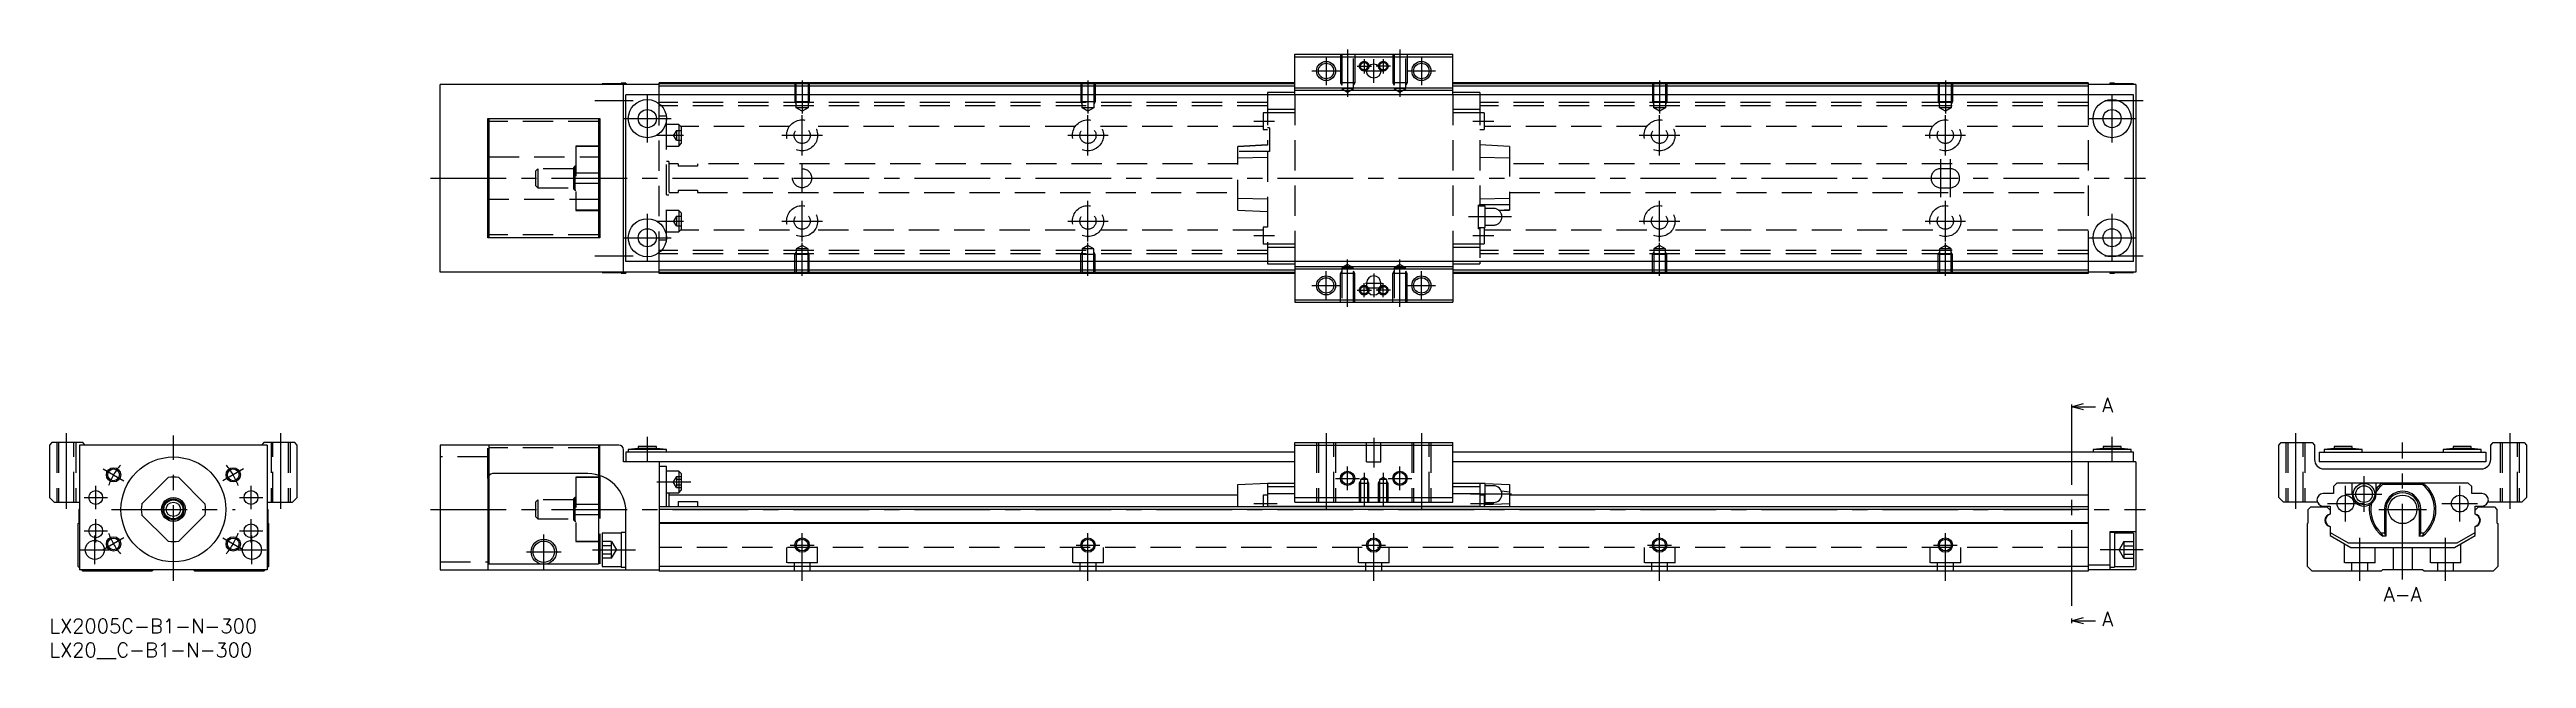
# Model space of a CAD drawing. Extents: x 0 to 520, y -8 to 120.
import ezdxf

# ---------------------------------------------------------------- set-up
doc = ezdxf.new("R2010")
doc.units = 0
doc.header["$LTSCALE"] = 0.5
doc.linetypes.add('CENTER', pattern=[50.8, 31.75, -6.35, 6.35, -6.35])
doc.linetypes.add('DASHED', pattern=[19.05, 12.7, -6.35])
doc.layers.get('0').update_dxf_attribs({"linetype": 'CONTINUOUS'})
for name, color, linetype in [('MSM_CENTER', 1, 'CENTER'), ('MSM_CONTINUOUS', 7, 'CONTINUOUS'), ('MSM_DASHED', 4, 'DASHED'), ('MSM_NARROW', 5, 'CONTINUOUS'), ('MSM_PART_NUMBER', 7, 'CONTINUOUS')]:
    doc.layers.add(name, color=color, linetype=linetype)
doc.styles.get("Standard").update_dxf_attribs({"font": 'txt.shx', "height": 1, "bigfont": 'bigfont.shx'})

# ---------------------------------------------------------------- blocks, each defined once
blk = doc.blocks.new('*U2')
at = {"layer": 'MSM_PART_NUMBER'}
blk.add_text('LX2005C-B1-N-300', height=3, dxfattribs=at).set_placement((0, -3))
blk = doc.blocks.new('*U3')
at = {"layer": 'MSM_PART_NUMBER'}
blk.add_text('LX20__C-B1-N-300', height=3, dxfattribs=at).set_placement((0, -8))

msp = doc.modelspace()

# ---------------------------------------------------------------- linework, layer by layer
for p, q in [((255.7, 110.5), (255.7, 110)), ((300.3, 110.5), (300.3, 110)), ((255.7, 75), (255.7, 74.5)), ((300.3, 75), (300.3, 74.5))]:
    msp.add_line(p, q)
at = {"layer": 'MSM_CENTER'}
for p, q in [((265, 115), (271, 115)), ((268, 118), (268, 112)), ((272.5, 119.5), (272.5, 109.59)), ((274.5, 116), (277.5, 116)), ((276, 117.5), (276, 114.5)), ((276, 115), (280, 115)), ((278, 112.5), (278, 117.5)), ((281.5, 116), (278.5, 116)), ((280, 117.5), (280, 114.5)), ((283.5, 119.5), (283.5, 109.59)), ((285, 115), (291, 115)), ((288, 118), (288, 112)), ((125.5, 100), (125.5, 110)), ((158, 113), (158, 106.09)), ((218, 113), (218, 106.09)), ((338, 113), (338, 106.09)), ((398, 113), (398, 106.09)), ((433, 100), (433, 110)), ((114.5, 108.8), (122.5, 108.8)), ((120.5, 105), (130.5, 105)), ((158, 97.25), (158, 105.75)), ((218, 97.25), (218, 105.75)), ((252.8, 104.5), (257.2, 104.5)), ((298.8, 104.5), (303.2, 104.5)), ((338, 97.25), (338, 105.75)), ((398, 97.25), (398, 105.75)), ((428, 105), (438, 105)), ((431.5, 108.8), (439.5, 108.8)), ((127.5, 101.5), (133.1, 101.5)), ((153.75, 101.5), (162.25, 101.5)), ((213.75, 101.5), (222.25, 101.5)), ((333.75, 101.5), (342.25, 101.5)), ((393.75, 101.5), (402.25, 101.5)), ((158, 89.5), (158, 95.5)), ((397, 96.5), (397, 88.5)), ((399, 96.5), (399, 88.5)), ((80, 92.5), (440, 92.5)), ((125.5, 75), (125.5, 85)), ((127.5, 83.5), (133.1, 83.5)), ((153.75, 83.5), (162.25, 83.5)), ((158, 79.25), (158, 87.75)), ((213.75, 83.5), (222.25, 83.5)), ((218, 79.25), (218, 87.75)), ((306.9, 84.4), (297.9, 84.4)), ((333.75, 83.5), (342.25, 83.5)), ((338, 79.25), (338, 87.75)), ((393.75, 83.5), (402.25, 83.5)), ((398, 79.25), (398, 87.75)), ((433, 75), (433, 85)), ((120.5, 80), (130.5, 80)), ((158, 72), (158, 78.91)), ((218, 72), (218, 78.91)), ((252.8, 80.5), (257.2, 80.5)), ((298.8, 80.45), (303.2, 80.45)), ((338, 72), (338, 78.91)), ((398, 72), (398, 78.91)), ((428, 80), (438, 80)), ((114.5, 76.2), (122.5, 76.2)), ((268, 67), (268, 73)), ((272.5, 65.5), (272.5, 75.41)), ((283.5, 65.5), (283.5, 75.41)), ((288, 67), (288, 73)), ((431.5, 76.2), (439.5, 76.2)), ((265, 70), (271, 70)), ((274.5, 69), (277.5, 69)), ((276, 67.5), (276, 70.5)), ((276.25, 70.5), (279.75, 70.5)), ((276.25, 69.5), (279.75, 69.5)), ((278, 72.5), (278, 67.5)), ((281.5, 69), (278.5, 69)), ((280, 67.5), (280, 70.5)), ((285, 70), (291, 70)), ((424.5, 44.04), (424.5, 0.13)), ((3.5, 39), (3.5, 22.5)), ((26, 8), (26, 38.5)), ((48.5, 39), (48.5, 22.5)), ((125.5, 33), (125.5, 38.2)), ((268, 39), (268, 22.5)), ((278, 38), (278, 31.8)), ((288, 39), (288, 22.5)), ((433, 33), (433, 38.2)), ((471.5, 39), (471.5, 22.5)), ((494, 8.3), (494, 37)), ((516.5, 39), (516.5, 22.5)), ((11.28, 31.5), (15.61, 29)), ((40.72, 31.5), (36.39, 29)), ((272.5, 27), (272.5, 32)), ((283.5, 27), (283.5, 32)), ((9.7, 23.05), (9.7, 27.95)), ((42.3, 23.05), (42.3, 27.95)), ((127.5, 28.75), (134.6, 28.75)), ((270, 29.5), (275, 29.5)), ((276, 30.7), (276, 23.5)), ((280, 30.7), (280, 23.5)), ((281, 29.5), (286, 29.5)), ((306.9, 26.2), (298.3, 26.2)), ((482, 20.45), (482, 27.95)), ((482.15, 26.2), (489.65, 26.2)), ((485.9, 22.45), (485.9, 29.95)), ((506, 20.45), (506, 27.95)), ((7.25, 25.5), (12.15, 25.5)), ((9.7, 16.05), (9.7, 20.95)), ((13, 23), (39, 23)), ((39.85, 25.5), (44.75, 25.5)), ((42.3, 16.05), (42.3, 20.95)), ((80, 23), (440, 23)), ((252.8, 24.2), (257.7, 24.2)), ((298.3, 24.2), (303.2, 24.2)), ((478.25, 24.2), (485.75, 24.2)), ((489, 23), (499, 23)), ((502.25, 24.2), (509.75, 24.2)), ((7.25, 18.5), (12.15, 18.5)), ((9.5, 11.5), (9.5, 17.5)), ((15.61, 17), (11.28, 14.5)), ((36.39, 17), (40.72, 14.5)), ((39.85, 18.5), (44.75, 18.5)), ((42.5, 11.5), (42.5, 17.5)), ((103.75, 10.45), (103.75, 17.75)), ((158, 8), (158, 18)), ((218, 8), (218, 18)), ((278, 8), (278, 18)), ((338, 8), (338, 18)), ((398, 8), (398, 18)), ((485, 8), (485, 17)), ((503, 8), (503, 17)), ((6.5, 14.5), (12.5, 14.5)), ((39.5, 14.5), (45.5, 14.5)), ((100.1, 14.1), (107.4, 14.1)), ((114, 14.5), (123, 14.5)), ((155.5, 15.5), (160.5, 15.5)), ((215.5, 15.5), (220.5, 15.5)), ((275.5, 15.5), (280.5, 15.5)), ((335.5, 15.5), (340.5, 15.5)), ((395.5, 15.5), (400.5, 15.5)), ((439.5, 14.5), (430.5, 14.5))]:
    msp.add_line(p, q, dxfattribs=at)
for start, end in [(140.1188, 159.8812), (20.1188, 39.8812), (200.1188, 219.8812), (320.1188, 339.8812)]:
    msp.add_arc((26, 23), 14.5, start, end, dxfattribs=at)
at = {"layer": 'MSM_CONTINUOUS'}
for p, q in [((261.4, 118.5), (294.6, 118.5)), ((261.4, 110), (261.4, 118.5)), ((261.4, 118), (294.6, 118)), ((294.6, 110), (294.6, 118.5)), ((128, 112.2), (82, 112.2)), ((82, 72.8), (82, 112.2)), ((116, 112.3), (116, 112.2)), ((120, 112.3), (116, 112.3)), ((120, 112.45), (120, 112.2)), ((121, 112.45), (120, 112.45)), ((120.5, 72.8), (120.5, 112.2)), ((121, 112.45), (121, 112.2)), ((121, 75), (121, 110)), ((437.5, 110), (121, 110)), ((128, 110), (128, 112.5)), ((261.4, 112.5), (128, 112.5)), ((261.4, 112.3), (128, 112.3)), ((261.4, 111.8), (128, 111.8)), ((261.4, 110.5), (255.7, 110.5)), ((261.4, 111.5), (294.6, 111.5)), ((261.4, 111), (294.6, 111)), ((428, 112.5), (294.6, 112.5)), ((428, 112.3), (294.6, 112.3)), ((428, 111.8), (294.6, 111.8)), ((300.3, 110.5), (294.6, 110.5)), ((428, 112.5), (428, 110)), ((438, 112.2), (428, 112.2)), ((433.5, 112.45), (432.5, 112.45)), ((432.5, 112.45), (432.5, 112.2)), ((433.5, 112.45), (433.5, 112.2)), ((437.5, 112.3), (433.5, 112.3)), ((437.5, 112.3), (437.5, 112.2)), ((437.5, 75), (437.5, 110)), ((438, 112.2), (438, 72.8)), ((92, 105), (115.5, 105)), ((92, 80), (92, 105)), ((92.25, 105), (92.25, 80)), ((115.25, 105), (115.25, 80)), ((115.5, 105), (115.5, 80)), ((115.5, 99.25), (115.25, 99.25)), ((115.5, 99.16), (115.25, 99.16)), ((92, 97), (92.25, 97)), ((115.25, 93.62), (115.5, 93.62)), ((115.5, 91.38), (115.25, 91.38)), ((92.25, 88), (92, 88)), ((115.25, 85.84), (115.5, 85.84)), ((115.25, 85.75), (115.5, 85.75)), ((115.5, 80), (92, 80)), ((128, 72.8), (82, 72.8)), ((116, 72.8), (116, 72.7)), ((120, 72.8), (120, 72.55)), ((437.5, 75), (121, 75)), ((121, 72.8), (121, 72.55)), ((128, 72.5), (128, 75)), ((261.4, 73.2), (128, 73.2)), ((255.7, 74.5), (261.4, 74.5)), ((261.4, 75), (261.4, 66.5)), ((261.4, 74), (294.6, 74)), ((261.4, 73.5), (294.6, 73.5)), ((294.6, 75), (294.6, 66.5)), ((294.6, 74.5), (300.3, 74.5)), ((428, 73.2), (294.6, 73.2)), ((428, 75), (428, 72.5)), ((438, 72.8), (428, 72.8)), ((432.5, 72.8), (432.5, 72.55)), ((433.5, 72.8), (433.5, 72.55)), ((437.5, 72.8), (437.5, 72.7)), ((116, 72.7), (120, 72.7)), ((120, 72.55), (121, 72.55)), ((261.4, 72.7), (128, 72.7)), ((261.4, 72.5), (128, 72.5)), ((276.5, 70.5), (276.5, 69.5)), ((279.5, 69.5), (279.5, 70.5)), ((428, 72.7), (294.6, 72.7)), ((428, 72.5), (294.6, 72.5)), ((432.5, 72.55), (433.5, 72.55)), ((433.5, 72.7), (437.5, 72.7)), ((261.4, 67), (294.6, 67)), ((261.4, 66.5), (294.6, 66.5)), ((424.5, 44.54), (427, 45.21)), ((424.5, 45.04), (424.5, 44.04)), ((427, 43.87), (424.5, 44.54)), ((424.5, 44.54), (429.5, 44.54)), ((0.5, 37), (0, 36.5)), ((0, 36.5), (0, 25.5)), ((7, 37), (0.5, 37)), ((6.3, 36.5), (6.3, 10.3)), ((45.7, 36.5), (6.3, 36.5)), ((7.5, 36.5), (7, 37)), ((45, 37), (44.5, 36.5)), ((51.5, 37), (45, 37)), ((45.7, 36.5), (45.7, 10.3)), ((52, 36.5), (51.5, 37)), ((52, 25.5), (52, 36.5)), ((82, 36.5), (82, 10.3)), ((119.5, 36.5), (82, 36.5)), ((261.4, 37), (294.6, 37)), ((261.4, 24.5), (261.4, 37)), ((261.4, 36.5), (294.6, 36.5)), ((294.6, 24.5), (294.6, 37)), ((468, 36.5), (468.5, 37)), ((468, 25.5), (468, 36.5)), ((468.5, 37), (475, 37)), ((475, 37), (475.5, 36.5)), ((475.5, 36.5), (475.5, 33.5)), ((512.5, 36.5), (513, 37)), ((512.5, 33.5), (512.5, 36.5)), ((513, 37), (519.5, 37)), ((519.5, 37), (520, 36.5)), ((520, 36.5), (520, 25.5)), ((120.5, 33), (120.5, 35.5)), ((261.4, 33), (120.5, 33)), ((121, 35), (121, 33)), ((261.4, 35), (121, 35)), ((123.6, 35.8), (121.5, 35.55)), ((129.5, 35.55), (121.5, 35.55)), ((121.5, 35.55), (121.5, 35)), ((123.6, 36.2), (123.6, 35.8)), ((127.4, 36.2), (123.6, 36.2)), ((127.4, 35.8), (123.6, 35.8)), ((127.4, 35.8), (127.4, 36.2)), ((129.5, 35.55), (127.4, 35.8)), ((128, 33), (128, 10)), ((129.5, 32), (128, 32)), ((129.5, 35), (129.5, 35.55)), ((129.5, 23.5), (129.5, 32)), ((437.5, 35), (294.6, 35)), ((438, 33), (294.6, 33)), ((428, 33), (428, 10)), ((431.1, 35.8), (429, 35.55)), ((429, 35.55), (429, 35)), ((437, 35.55), (429, 35.55)), ((431.1, 36.2), (431.1, 35.8)), ((434.9, 36.2), (431.1, 36.2)), ((434.9, 35.8), (431.1, 35.8)), ((434.9, 35.8), (434.9, 36.2)), ((437, 35.55), (434.9, 35.8)), ((437, 35), (437, 35.55)), ((437.5, 33), (437.5, 35)), ((438, 33), (438, 10.3)), ((476.5, 35), (511.5, 35)), ((476.5, 35), (476.5, 33)), ((511.5, 33), (476.5, 33)), ((479.6, 35.8), (477.5, 35.55)), ((485.5, 35.55), (477.5, 35.55)), ((477.5, 35.55), (477.5, 35)), ((477.5, 31.5), (510.5, 31.5)), ((483.4, 36.2), (479.6, 36.2)), ((479.6, 36.2), (479.6, 35.8)), ((483.4, 35.8), (479.6, 35.8)), ((483.4, 35.8), (483.4, 36.2)), ((485.5, 35.55), (483.4, 35.8)), ((485.5, 35), (485.5, 35.55)), ((504.6, 35.8), (502.5, 35.55)), ((510.5, 35.55), (502.5, 35.55)), ((502.5, 35.55), (502.5, 35)), ((508.4, 36.2), (504.6, 36.2)), ((504.6, 36.2), (504.6, 35.8)), ((508.4, 35.8), (504.6, 35.8)), ((508.4, 35.8), (508.4, 36.2)), ((510.5, 35.55), (508.4, 35.8)), ((510.5, 35), (510.5, 35.55)), ((511.5, 35), (511.5, 33)), ((24.88, 29.66), (19.34, 24.12)), ((32.66, 24.12), (27.12, 29.66)), ((92, 29.5), (92, 10.3)), ((92, 27.42), (92.25, 27.42)), ((92.25, 30.16), (92.25, 11.5)), ((113, 30.5), (93, 30.5)), ((115.25, 30.18), (115.25, 11.5)), ((115.5, 29.75), (115.25, 29.75)), ((115.5, 29.66), (115.25, 29.66)), ((115.25, 27.42), (115.5, 27.42)), ((115.5, 30.1), (115.5, 27.42)), ((132.1, 31), (129.5, 31)), ((129.5, 26.5), (132.1, 26.5)), ((130, 26.5), (130, 23.5)), ((249.5, 26), (130, 26)), ((132.6, 30.5), (132.1, 31)), ((132.1, 31), (132.1, 26.5)), ((132.1, 26.5), (132.6, 27)), ((132.6, 30.5), (132.6, 27)), ((249.5, 28.2), (255.7, 28.5)), ((249.5, 23.5), (249.5, 28.2)), ((255.7, 28.5), (261.4, 28.5)), ((255.7, 28.5), (255.7, 23.5)), ((255.7, 27.79), (261.4, 27.79)), ((255.7, 26.3), (261.4, 26.3)), ((294.6, 28.5), (300.3, 28.5)), ((294.6, 27.79), (300.3, 27.79)), ((294.6, 26.3), (300.3, 26.3)), ((300.3, 28.5), (301.32, 28.45)), ((300.3, 28.5), (300.3, 23.5)), ((301.4, 28.45), (300.3, 28.45)), ((301.4, 28.45), (306.5, 28.2)), ((301.4, 23.95), (301.4, 28.45)), ((303.15, 27.95), (301.4, 27.95)), ((306.5, 26.63), (304.8, 26.79)), ((306.5, 28.2), (306.5, 23.5)), ((428, 26), (306.5, 26)), ((479.5, 26.3), (477.3, 26.3)), ((480.21, 28.5), (479.5, 27.79)), ((479.5, 27.79), (479.5, 26.3)), ((507.79, 28.5), (480.21, 28.5)), ((483.4, 26.2), (483.4, 28.5)), ((488.4, 28.5), (488.4, 26.2)), ((489.67, 28.5), (489.81, 28.2)), ((498.19, 28.2), (489.81, 28.2)), ((498.19, 28.2), (498.33, 28.5)), ((508.5, 27.79), (507.79, 28.5)), ((508.5, 26.3), (508.5, 27.79)), ((510.7, 26.3), (508.5, 26.3)), ((0, 25.5), (1, 24.5)), ((1, 24.5), (6.3, 24.5)), ((6.2, 23), (6.3, 23.1)), ((6.2, 20.2), (6.2, 23)), ((19.34, 21.88), (24.88, 16.34)), ((27.12, 16.34), (32.66, 21.88)), ((45.7, 24.5), (51, 24.5)), ((45.7, 23.1), (45.8, 23)), ((45.8, 23), (45.8, 20.2)), ((51, 24.5), (52, 25.5)), ((121, 10.3), (121, 22.5)), ((428, 23.5), (128, 23.5)), ((428, 23), (128, 23)), ((132, 24.66), (136, 24.66)), ((132, 24.66), (132, 23.5)), ((136, 24.66), (136, 23.5)), ((255.7, 25.95), (254.8, 25.95)), ((254.8, 25.95), (254.8, 23.5)), ((255.7, 23.7), (300.3, 23.7)), ((261.4, 25.5), (294.6, 25.5)), ((261.4, 24.5), (294.6, 24.5)), ((301.2, 25.95), (300.3, 25.95)), ((301.2, 25.95), (301.2, 23.5)), ((301.2, 23.95), (301.4, 23.95)), ((301.4, 24.45), (303.15, 24.45)), ((301.4, 24.03), (306.5, 24.23)), ((469, 24.5), (468, 25.5)), ((476.1, 24.5), (469, 24.5)), ((474.2, 23), (474.7, 23.5)), ((474.2, 20.2), (474.2, 23)), ((474.7, 23.5), (478.1, 23.5)), ((477.3, 23.7), (478.8, 23.7)), ((478.1, 23.5), (478.8, 22.8)), ((478.8, 23.7), (478.8, 21.96)), ((490.21, 22.68), (490.21, 18.04)), ((490.5, 23), (490.5, 17.38)), ((497.5, 23), (497.5, 17.38)), ((497.79, 18.04), (497.79, 22.68)), ((509.2, 23.7), (510.7, 23.7)), ((509.2, 21.96), (509.2, 23.7)), ((509.2, 22.8), (509.9, 23.5)), ((509.9, 23.5), (513.3, 23.5)), ((519, 24.5), (511.9, 24.5)), ((513.3, 23.5), (513.8, 23)), ((513.8, 23), (513.8, 20.2)), ((520, 25.5), (519, 24.5)), ((6, 20), (6.2, 20.2)), ((6, 11), (6, 20)), ((45.8, 20.2), (46, 20)), ((46, 20), (46, 11)), ((120, 18), (116, 18)), ((116, 18), (116, 11)), ((121, 18.15), (120, 18.15)), ((120, 18.15), (120, 10.85)), ((428, 20.2), (128, 20.2)), ((428, 20), (128, 20)), ((438, 18.3), (432.5, 18.3)), ((432.5, 18.3), (432.5, 10.3)), ((433.5, 18.15), (432.5, 18.15)), ((433.5, 18.15), (433.5, 10.85)), ((437.5, 18), (433.5, 18)), ((437.5, 18), (437.5, 11)), ((474, 20), (474.2, 20.2)), ((474, 11), (474, 20)), ((478.8, 19.44), (478.8, 17.5)), ((478.8, 18.16), (482.54, 16)), ((478.8, 17.5), (483.13, 15)), ((482.54, 16), (505.46, 16)), ((490.21, 18.04), (489.53, 18.04)), ((490.5, 17.38), (489.83, 17.38)), ((490.21, 18.04), (490.5, 17.38)), ((497.5, 17.38), (497.79, 18.04)), ((498.17, 17.38), (497.5, 17.38)), ((498.47, 18.04), (497.79, 18.04)), ((504.87, 15), (509.2, 17.5)), ((505.46, 16), (509.2, 18.16)), ((509.2, 17.5), (509.2, 19.44)), ((513.8, 20.2), (514, 20)), ((514, 20), (514, 11)), ((6.3, 10.7), (6, 11)), ((46, 11), (45.7, 10.7)), ((103.24, 11.5), (92.25, 11.5)), ((115.25, 11.5), (104.26, 11.5)), ((116, 11), (120, 11)), ((120, 10.85), (121, 10.85)), ((428, 11), (128, 11)), ((432.5, 11.3), (428, 11.3)), ((432.5, 10.85), (433.5, 10.85)), ((433.5, 11), (437.5, 11)), ((475, 10), (474, 11)), ((483.13, 15), (504.87, 15)), ((514, 11), (513, 10)), ((45.7, 10.3), (6.3, 10.3)), ((7, 10), (6.7, 10.3)), ((21.5, 10), (7, 10)), ((21.8, 10.3), (21.5, 10)), ((30.5, 10), (30.2, 10.3)), ((45, 10), (30.5, 10)), ((45.3, 10.3), (45, 10)), ((82, 10.3), (128, 10.3)), ((428, 10), (128, 10)), ((438, 10.3), (428, 10.3)), ((489.5, 10), (475, 10)), ((489.8, 10.3), (489.5, 10)), ((498.2, 10.3), (489.8, 10.3)), ((498.5, 10), (498.2, 10.3)), ((513, 10), (498.5, 10)), ((424.5, -0.37), (427, 0.3)), ((424.5, 0.13), (424.5, -0.87)), ((427, -1.04), (424.5, -0.37)), ((424.5, -0.37), (429.5, -0.37))]:
    msp.add_line(p, q, dxfattribs=at)
for centre, radius in [((268, 115), 1.62), ((278, 115), 1.5), ((288, 115), 1.62), ((125.5, 105), 4), ((125.5, 105), 1.9), ((433, 105), 4), ((433, 105), 1.9), ((125.5, 80), 4), ((433, 80), 4), ((125.5, 80), 1.9), ((433, 80), 1.9), ((268, 70), 1.62), ((288, 70), 1.62), ((13.44, 30.25), 1.23), ((26, 23), 11), ((38.56, 30.25), 1.23), ((9.7, 25.5), 1.45), ((42.3, 25.5), 1.45), ((272.5, 29.5), 1.23), ((283.5, 29.5), 1.23), ((485.9, 26.2), 2.25), ((485.9, 26.2), 1.75), ((494, 23), 3), ((26, 23), 2.5), ((26, 23), 2.2), ((26, 23), 2), ((26, 23), 1.5), ((482, 24.2), 1.75), ((506, 24.2), 1.75), ((9.5, 14.5), 2), ((9.7, 18.5), 1.45), ((13.44, 15.75), 1.23), ((38.56, 15.75), 1.23), ((42.5, 14.5), 2), ((42.3, 18.5), 1.45), ((103.75, 14.1), 2.65), ((103.75, 14.1), 2.25), ((158, 15.5), 1.23), ((218, 15.5), 1.23), ((278, 15.5), 1.23), ((338, 15.5), 1.23), ((398, 15.5), 1.23)]:
    msp.add_circle(centre, radius, dxfattribs=at)
for centre, radius, start, end in [((278, 70.5), 1.5, 0, 180), ((278, 69.5), 1.5, 180, 0), ((119.5, 35.5), 1, 0, 90), ((477.5, 33.5), 2, 180, 270), ((510.5, 33.5), 2, 270, 0), ((26, 23), 6.75, 80.4309, 99.5691), ((93, 29.5), 1, 90, 180), ((113, 22.5), 8, 0, 90), ((303.15, 26.2), 1.75, 270, 90), ((477.3, 25), 1.3, 90, 270), ((485.9, 26.2), 2.5, 180, 0), ((494, 23), 7, 128.2132, 143.1301), ((494, 23), 6.68, 128.8735, 147.0286), ((494, 23), 3.8, 355.1074, 184.8926), ((494, 23), 3.5, 0, 180), ((494, 23), 7, 306.5962, 51.7868), ((494, 23), 6.68, 312.0402, 51.1265), ((510.7, 25), 1.3, 270, 90), ((26, 23), 6.75, 170.4309, 189.5691), ((26, 23), 6.75, 350.4309, 9.5691), ((479, 20.7), 1.32, 98.7147, 261.2853), ((479.1, 20.7), 1.3, 103.3424, 256.6576), ((494, 23), 7, 171.8617, 233.4038), ((494, 23), 6.68, 169.3812, 227.9598), ((509, 20.7), 1.32, 278.7147, 81.2853), ((508.9, 20.7), 1.3, 283.3424, 76.6576), ((26, 23), 6.75, 260.4309, 279.5691), ((495.07, 20.13), 5.92, 200.6125, 207.6426), ((487.81, 22.42), 11.52, 334.0671, 337.6778)]:
    msp.add_arc(centre, radius, start, end, dxfattribs=at)
at = {"layer": 'MSM_DASHED'}
for p, q in [((271, 118.5), (271, 112.5)), ((271.27, 118.5), (271.27, 111.3)), ((273.73, 111.3), (273.73, 118.5)), ((274, 118.5), (274, 112.5)), ((282, 118.5), (282, 112.5)), ((282.27, 118.5), (282.27, 111.3)), ((284.73, 111.3), (284.73, 118.5)), ((285, 118.5), (285, 112.5)), ((128, 75), (128, 110)), ((156.5, 112.5), (156.5, 108.5)), ((156.77, 107.3), (156.77, 112.5)), ((159.23, 112.5), (159.23, 107.3)), ((159.5, 112.5), (159.5, 108.5)), ((216.5, 112.5), (216.5, 108.5)), ((216.77, 107.3), (216.77, 112.5)), ((219.23, 112.5), (219.23, 107.3)), ((219.5, 112.5), (219.5, 108.5)), ((255.7, 110), (255.7, 99.43)), ((261.4, 110), (261.4, 75)), ((274, 112.5), (271, 112.5)), ((271, 112.5), (271.27, 112.03)), ((271.27, 111.3), (272.5, 110.59)), ((273.73, 111.3), (271.27, 111.3)), ((272.5, 110.59), (273.73, 111.3)), ((274, 112.5), (273.73, 112.03)), ((285, 112.5), (282, 112.5)), ((282, 112.5), (282.27, 112.03)), ((282.27, 111.3), (283.5, 110.59)), ((284.73, 111.3), (282.27, 111.3)), ((283.5, 110.59), (284.73, 111.3)), ((285, 112.5), (284.73, 112.03)), ((294.6, 110), (294.6, 75)), ((300.3, 110), (300.3, 86.9)), ((336.5, 112.5), (336.5, 108.5)), ((336.77, 107.3), (336.77, 112.5)), ((339.23, 112.5), (339.23, 107.3)), ((339.5, 112.5), (339.5, 108.5)), ((396.5, 112.5), (396.5, 108.5)), ((396.77, 107.3), (396.77, 112.5)), ((399.23, 112.5), (399.23, 107.3)), ((399.5, 112.5), (399.5, 108.5)), ((428, 110), (428, 75)), ((115.25, 104.4), (92.25, 104.4)), ((255.7, 108.4), (128, 108.4)), ((255.7, 107.7), (128, 107.7)), ((129.5, 105.5), (128, 105.5)), ((129.5, 79.5), (129.5, 105.5)), ((159.5, 108.5), (156.5, 108.5)), ((156.5, 108.5), (156.77, 108.03)), ((159.23, 107.3), (156.77, 107.3)), ((158, 106.59), (156.77, 107.3)), ((159.23, 107.3), (158, 106.59)), ((159.5, 108.5), (159.23, 108.03)), ((216.5, 108.5), (216.77, 108.03)), ((219.5, 108.5), (216.5, 108.5)), ((219.23, 107.3), (216.77, 107.3)), ((218, 106.59), (216.77, 107.3)), ((219.23, 107.3), (218, 106.59)), ((219.5, 108.5), (219.23, 108.03)), ((254.8, 106.25), (254.8, 102.75)), ((255.7, 106.25), (254.8, 106.25)), ((255.7, 107), (261.4, 107)), ((255.7, 106.29), (261.4, 106.29)), ((294.6, 107), (300.3, 107)), ((294.6, 106.29), (300.3, 106.29)), ((428, 108.4), (300.3, 108.4)), ((428, 107.7), (300.3, 107.7)), ((301.2, 106.25), (300.3, 106.25)), ((301.2, 106.25), (301.2, 102.75)), ((336.5, 108.5), (336.77, 108.03)), ((339.5, 108.5), (336.5, 108.5)), ((339.23, 107.3), (336.77, 107.3)), ((338, 106.59), (336.77, 107.3)), ((339.23, 107.3), (338, 106.59)), ((339.5, 108.5), (339.23, 108.03)), ((396.5, 108.5), (396.77, 108.03)), ((399.5, 108.5), (396.5, 108.5)), ((399.23, 107.3), (396.77, 107.3)), ((398, 106.59), (396.77, 107.3)), ((399.23, 107.3), (398, 106.59)), ((399.5, 108.5), (399.23, 108.03)), ((110.5, 99.25), (110.5, 85.75)), ((115.25, 99.25), (110.5, 99.25)), ((115.25, 99.16), (110.5, 99.16)), ((132.1, 103.75), (129.5, 103.75)), ((129.5, 99.25), (132.1, 99.25)), ((131.6, 102.5), (131.02, 101.5)), ((131.6, 100.5), (131.02, 101.5)), ((131.6, 102.5), (131.6, 100.5)), ((131.6, 102.5), (132.6, 102.5)), ((131.6, 101.5), (132.6, 101.5)), ((131.6, 100.5), (132.6, 100.5)), ((132.1, 103.75), (132.1, 99.25)), ((132.6, 103.25), (132.1, 103.75)), ((132.1, 99.25), (132.6, 99.75)), ((155.34, 103.37), (132.48, 103.37)), ((132.6, 103.25), (132.6, 99.75)), ((215.34, 103.37), (160.66, 103.37)), ((254.8, 103.37), (220.66, 103.37)), ((255.7, 99.5), (249.5, 99.18)), ((255.7, 99.43), (249.5, 99.06)), ((249.5, 85.82), (249.5, 99.18)), ((254.8, 102.75), (255.7, 102.75)), ((256.1, 103.1), (255.7, 103.1)), ((256.1, 103.1), (256.1, 98.1)), ((300.3, 102.75), (301.2, 102.75)), ((306.5, 99.18), (300.3, 99.5)), ((335.34, 103.37), (301.2, 103.37)), ((306.5, 99.18), (306.5, 85.82)), ((395.34, 103.37), (340.66, 103.37)), ((428, 103.37), (400.66, 103.37)), ((92.25, 97), (115.5, 97)), ((102.5, 94.5), (102, 94)), ((102, 94), (102, 91)), ((110, 94.5), (102.5, 94.5)), ((102.5, 94.5), (102.5, 90.5)), ((110.3, 95), (110, 94.7)), ((110, 94.7), (110, 90.3)), ((110.5, 95), (110.3, 95)), ((110.3, 95), (110.3, 90)), ((110.5, 93.62), (115.25, 93.62)), ((130, 96), (129.5, 96)), ((130, 96), (130, 89)), ((132, 95.5), (130, 95.5)), ((132, 95.5), (132, 95)), ((136, 95), (132, 95)), ((136, 95.5), (136, 95)), ((249.5, 95.5), (136, 95.5)), ((256.1, 98.1), (249.5, 98.1)), ((255.7, 96.83), (249.5, 96.69)), ((255.7, 98.1), (255.7, 75)), ((306.5, 96.69), (300.3, 96.83)), ((428, 95.5), (306.5, 95.5)), ((399, 94.5), (397, 94.5)), ((102, 91), (102.5, 90.5)), ((102.5, 90.5), (110, 90.5)), ((110, 90.3), (110.3, 90)), ((110.3, 90), (110.5, 90)), ((115.25, 91.38), (110.5, 91.38)), ((129.5, 89), (130, 89)), ((130, 89.5), (132, 89.5)), ((132, 90), (136, 90)), ((132, 90), (132, 89.5)), ((136, 90), (136, 89.5)), ((136, 89.5), (249.5, 89.5)), ((306.5, 89.5), (428, 89.5)), ((397, 90.5), (399, 90.5)), ((115.5, 88), (92.25, 88)), ((110.5, 85.84), (115.25, 85.84)), ((110.5, 85.75), (115.25, 85.75)), ((132.1, 85.75), (129.5, 85.75)), ((131.6, 84.5), (131.02, 83.5)), ((131.6, 82.5), (131.02, 83.5)), ((131.6, 84.5), (132.6, 84.5)), ((131.6, 84.5), (131.6, 82.5)), ((131.6, 83.5), (132.6, 83.5)), ((132.6, 85.25), (132.1, 85.75)), ((132.1, 85.75), (132.1, 81.25)), ((132.6, 85.25), (132.6, 81.75)), ((249.5, 88.31), (255.7, 88.17)), ((249.5, 85.82), (255.7, 85.5)), ((306.5, 86.9), (299.9, 86.9)), ((299.9, 86.9), (299.9, 81.9)), ((301.4, 86.65), (299.9, 86.65)), ((300.3, 88.17), (306.5, 88.31)), ((301.4, 82.15), (301.4, 86.65)), ((303.15, 86.15), (301.4, 86.15)), ((304.2, 85.8), (306.5, 85.94)), ((304.31, 85.71), (306.5, 85.82)), ((115.25, 80.6), (92.25, 80.6)), ((129.5, 79.5), (128, 79.5)), ((129.5, 81.25), (132.1, 81.25)), ((131.6, 82.5), (132.6, 82.5)), ((132.1, 81.25), (132.6, 81.75)), ((155.34, 81.63), (132.48, 81.63)), ((158, 78.41), (156.77, 77.7)), ((159.23, 77.7), (158, 78.41)), ((215.34, 81.63), (160.66, 81.63)), ((218, 78.41), (216.77, 77.7)), ((219.23, 77.7), (218, 78.41)), ((254.8, 81.63), (220.66, 81.63)), ((254.8, 82.25), (254.8, 78.75)), ((255.7, 82.25), (254.8, 82.25)), ((254.8, 78.75), (255.7, 78.75)), ((255.7, 78.71), (261.4, 78.71)), ((255.7, 78), (261.4, 78)), ((294.6, 78.71), (300.3, 78.71)), ((294.6, 78), (300.3, 78)), ((299.9, 82.15), (301.4, 82.15)), ((300.3, 81.9), (299.9, 81.9)), ((300.3, 82.15), (300.3, 75)), ((300.3, 78.75), (301.2, 78.75)), ((301.2, 82.15), (301.2, 78.75)), ((335.34, 81.63), (301.2, 81.63)), ((301.4, 82.65), (303.15, 82.65)), ((338, 78.41), (336.77, 77.7)), ((339.23, 77.7), (338, 78.41)), ((395.34, 81.63), (340.66, 81.63)), ((398, 78.41), (396.77, 77.7)), ((399.23, 77.7), (398, 78.41)), ((428, 81.63), (400.66, 81.63)), ((255.7, 77.3), (128, 77.3)), ((255.7, 76.6), (128, 76.6)), ((156.5, 76.5), (156.77, 76.97)), ((159.5, 76.5), (156.5, 76.5)), ((156.5, 72.5), (156.5, 76.5)), ((156.77, 77.7), (156.77, 72.5)), ((159.23, 77.7), (156.77, 77.7)), ((159.23, 72.5), (159.23, 77.7)), ((159.5, 76.5), (159.23, 76.97)), ((159.5, 72.5), (159.5, 76.5)), ((216.5, 76.5), (216.77, 76.97)), ((219.5, 76.5), (216.5, 76.5)), ((216.5, 72.5), (216.5, 76.5)), ((219.23, 77.7), (216.77, 77.7)), ((216.77, 77.7), (216.77, 72.5)), ((219.23, 72.5), (219.23, 77.7)), ((219.5, 76.5), (219.23, 76.97)), ((219.5, 72.5), (219.5, 76.5)), ((271, 72.5), (271.27, 72.97)), ((272.5, 74.41), (271.27, 73.7)), ((273.73, 73.7), (271.27, 73.7)), ((271.27, 73.7), (271.27, 66.5)), ((273.73, 73.7), (272.5, 74.41)), ((273.73, 66.5), (273.73, 73.7)), ((274, 72.5), (273.73, 72.97)), ((282, 72.5), (282.27, 72.97)), ((283.5, 74.41), (282.27, 73.7)), ((284.73, 73.7), (282.27, 73.7)), ((282.27, 73.7), (282.27, 66.5)), ((284.73, 73.7), (283.5, 74.41)), ((284.73, 66.5), (284.73, 73.7)), ((285, 72.5), (284.73, 72.97)), ((428, 77.3), (300.3, 77.3)), ((428, 76.6), (300.3, 76.6)), ((336.5, 76.5), (336.77, 76.97)), ((339.5, 76.5), (336.5, 76.5)), ((336.5, 72.5), (336.5, 76.5)), ((339.23, 77.7), (336.77, 77.7)), ((336.77, 77.7), (336.77, 72.5)), ((339.23, 72.5), (339.23, 77.7)), ((339.5, 76.5), (339.23, 76.97)), ((339.5, 72.5), (339.5, 76.5)), ((396.5, 76.5), (396.77, 76.97)), ((399.5, 76.5), (396.5, 76.5)), ((396.5, 72.5), (396.5, 76.5)), ((399.23, 77.7), (396.77, 77.7)), ((396.77, 77.7), (396.77, 72.5)), ((399.23, 72.5), (399.23, 77.7)), ((399.5, 76.5), (399.23, 76.97)), ((399.5, 72.5), (399.5, 76.5)), ((274, 72.5), (271, 72.5)), ((271, 66.5), (271, 72.5)), ((274, 66.5), (274, 72.5)), ((285, 72.5), (282, 72.5)), ((282, 66.5), (282, 72.5)), ((285, 66.5), (285, 72.5)), ((1.5, 37), (1.5, 24.5)), ((1.88, 37), (1.88, 24.5)), ((5.12, 24.5), (5.12, 37)), ((5.5, 37), (5.5, 24.5)), ((46.5, 37), (46.5, 24.5)), ((46.88, 24.5), (46.88, 37)), ((50.12, 37), (50.12, 24.5)), ((50.5, 37), (50.5, 24.5)), ((92, 29.5), (92, 36.5)), ((92.25, 36.5), (92.25, 30.16)), ((115.25, 36.5), (115.25, 30.18)), ((115.5, 30.1), (115.5, 36.5)), ((266, 37), (266, 24.5)), ((266.38, 37), (266.38, 24.5)), ((269.62, 24.5), (269.62, 37)), ((270, 37), (270, 24.5)), ((276.5, 33), (276.5, 37)), ((279.5, 33), (279.5, 37)), ((286, 37), (286, 24.5)), ((286.38, 37), (286.38, 24.5)), ((289.62, 24.5), (289.62, 37)), ((290, 37), (290, 24.5)), ((469.5, 37), (469.5, 24.5)), ((469.88, 37), (469.88, 24.5)), ((473.12, 24.5), (473.12, 37)), ((473.5, 37), (473.5, 24.5)), ((514.5, 37), (514.5, 24.5)), ((514.88, 37), (514.88, 24.5)), ((518.12, 24.5), (518.12, 37)), ((518.5, 37), (518.5, 24.5)), ((92, 34), (82, 34)), ((115.25, 35.9), (92.25, 35.9)), ((276.5, 33), (279.5, 33)), ((115.25, 29.75), (110.5, 29.75)), ((110.5, 29.75), (110.5, 16.25)), ((115.25, 29.66), (110.5, 29.66)), ((115.5, 27.42), (115.5, 10.3)), ((131.6, 29.9), (130.93, 28.75)), ((131.6, 27.6), (130.93, 28.75)), ((131.6, 29.9), (131.6, 27.6)), ((131.6, 29.9), (132.6, 29.9)), ((131.6, 29.33), (132.6, 29.33)), ((131.6, 28.17), (132.6, 28.17)), ((131.6, 27.6), (132.6, 27.6)), ((275, 28.5), (275.22, 28.87)), ((275, 24.5), (275, 28.5)), ((275, 28.5), (277, 28.5)), ((276, 29.7), (275.22, 29.25)), ((275.22, 29.25), (275.22, 24.5)), ((276.78, 29.25), (275.22, 29.25)), ((276.78, 29.25), (276, 29.7)), ((276.78, 24.5), (276.78, 29.25)), ((277, 28.5), (276.78, 28.87)), ((277, 24.5), (277, 28.5)), ((279, 28.5), (279.22, 28.87)), ((279, 24.5), (279, 28.5)), ((279, 28.5), (281, 28.5)), ((280, 29.7), (279.22, 29.25)), ((279.22, 29.25), (279.22, 24.5)), ((280.78, 29.25), (279.22, 29.25)), ((280.78, 29.25), (280, 29.7)), ((280.78, 24.5), (280.78, 29.25)), ((281, 28.5), (280.78, 28.87)), ((281, 24.5), (281, 28.5)), ((102.5, 25), (102, 24.5)), ((102, 24.5), (102, 21.5)), ((102, 21.5), (102.5, 21)), ((110, 25), (102.5, 25)), ((102.5, 25), (102.5, 21)), ((102.5, 21), (110, 21)), ((110.3, 25.5), (110, 25.2)), ((110, 25.2), (110, 20.8)), ((110, 20.8), (110.3, 20.5)), ((110.5, 25.5), (110.3, 25.5)), ((110.3, 25.5), (110.3, 20.5)), ((110.5, 24.12), (115.5, 24.12)), ((115.5, 21.88), (110.5, 21.88)), ((110.3, 20.5), (110.5, 20.5)), ((110.5, 16.34), (115.5, 16.34)), ((110.5, 16.25), (115.5, 16.25)), ((118, 16.23), (116, 16.23)), ((118, 12.77), (118, 16.23)), ((118, 16.23), (119, 14.5)), ((435.5, 16.23), (434.5, 14.5)), ((435.5, 16.23), (435.5, 12.77)), ((435.5, 16.23), (437.5, 16.23)), ((481.75, 15.8), (481.75, 11.8)), ((506.25, 11.8), (506.25, 15.8)), ((82, 12), (92, 12)), ((104.26, 11.5), (103.24, 11.5)), ((118, 15.37), (116, 15.37)), ((118, 13.63), (116, 13.63)), ((118, 12.77), (116, 12.77)), ((118, 12.77), (119, 14.5)), ((428, 15), (128, 15)), ((154.75, 15), (154.75, 11.8)), ((161.25, 11.8), (154.75, 11.8)), ((156.3, 11.8), (156.3, 10)), ((159.7, 10), (159.7, 11.8)), ((161.25, 11.8), (161.25, 15)), ((214.75, 15), (214.75, 11.8)), ((221.25, 11.8), (214.75, 11.8)), ((216.3, 11.8), (216.3, 10)), ((219.7, 10), (219.7, 11.8)), ((221.25, 11.8), (221.25, 15)), ((274.75, 15), (274.75, 11.8)), ((281.25, 11.8), (274.75, 11.8)), ((276.3, 11.8), (276.3, 10)), ((279.7, 10), (279.7, 11.8)), ((281.25, 11.8), (281.25, 15)), ((334.75, 15), (334.75, 11.8)), ((341.25, 11.8), (334.75, 11.8)), ((336.3, 11.8), (336.3, 10)), ((339.7, 10), (339.7, 11.8)), ((341.25, 11.8), (341.25, 15)), ((394.75, 15), (394.75, 11.8)), ((401.25, 11.8), (394.75, 11.8)), ((396.3, 11.8), (396.3, 10)), ((399.7, 10), (399.7, 11.8)), ((401.25, 11.8), (401.25, 15)), ((435.5, 12.77), (434.5, 14.5)), ((435.5, 15.37), (437.5, 15.37)), ((435.5, 13.63), (437.5, 13.63)), ((435.5, 12.77), (437.5, 12.77)), ((488.25, 11.8), (481.75, 11.8)), ((483.3, 11.8), (483.3, 10)), ((486.7, 10), (486.7, 11.8)), ((488.25, 11.8), (488.25, 15)), ((492, 15), (492, 10.3)), ((496, 15), (496, 10.3)), ((499.75, 15), (499.75, 11.8)), ((506.25, 11.8), (499.75, 11.8)), ((501.3, 11.8), (501.3, 10)), ((504.7, 10), (504.7, 11.8))]:
    msp.add_line(p, q, dxfattribs=at)
for centre, radius in [((276, 116), 1), ((276, 116), 0.784), ((280, 116), 1), ((280, 116), 0.784), ((158, 101.5), 3.25), ((218, 101.5), 3.25), ((338, 101.5), 3.25), ((398, 101.5), 3.25), ((158, 101.5), 1.7), ((218, 101.5), 1.7), ((338, 101.5), 1.7), ((398, 101.5), 1.7), ((158, 92.5), 2), ((158, 83.5), 3.25), ((158, 83.5), 1.7), ((218, 83.5), 3.25), ((218, 83.5), 1.7), ((338, 83.5), 3.25), ((338, 83.5), 1.7), ((398, 83.5), 3.25), ((398, 83.5), 1.7), ((276, 69), 1), ((276, 69), 0.784), ((280, 69), 1), ((280, 69), 0.784)]:
    msp.add_circle(centre, radius, dxfattribs=at)
for centre, radius, start, end in [((397, 92.5), 2, 90, 270), ((399, 92.5), 2, 270, 90), ((303.15, 84.4), 1.75, 270, 90)]:
    msp.add_arc(centre, radius, start, end, dxfattribs=at)
at = {"layer": 'MSM_NARROW'}
for centre, radius in [((268, 115), 2), ((288, 115), 2), ((268, 70), 2), ((288, 70), 2), ((13.44, 30.25), 1.5), ((38.56, 30.25), 1.5), ((272.5, 29.5), 1.5), ((283.5, 29.5), 1.5), ((13.44, 15.75), 1.5), ((38.56, 15.75), 1.5), ((158, 15.5), 1.5), ((218, 15.5), 1.5), ((278, 15.5), 1.5), ((338, 15.5), 1.5), ((398, 15.5), 1.5)]:
    msp.add_circle(centre, radius, dxfattribs=at)

# ---------------------------------------------------------------- block references
at = {"layer": 'MSM_CONTINUOUS'}
for name in ['*U2', '*U3']:
    msp.add_blockref(name, (0, 0), dxfattribs=at)

# ---------------------------------------------------------------- texts
at = {"layer": 'MSM_PART_NUMBER'}
for s, p in [('A', (430.92, 43.41)), ('A-A', (490.01, 3.66)), ('A', (430.92, -1.5))]:
    msp.add_text(s, height=3, dxfattribs=at).set_placement(p)

doc.saveas('drawing.dxf')
